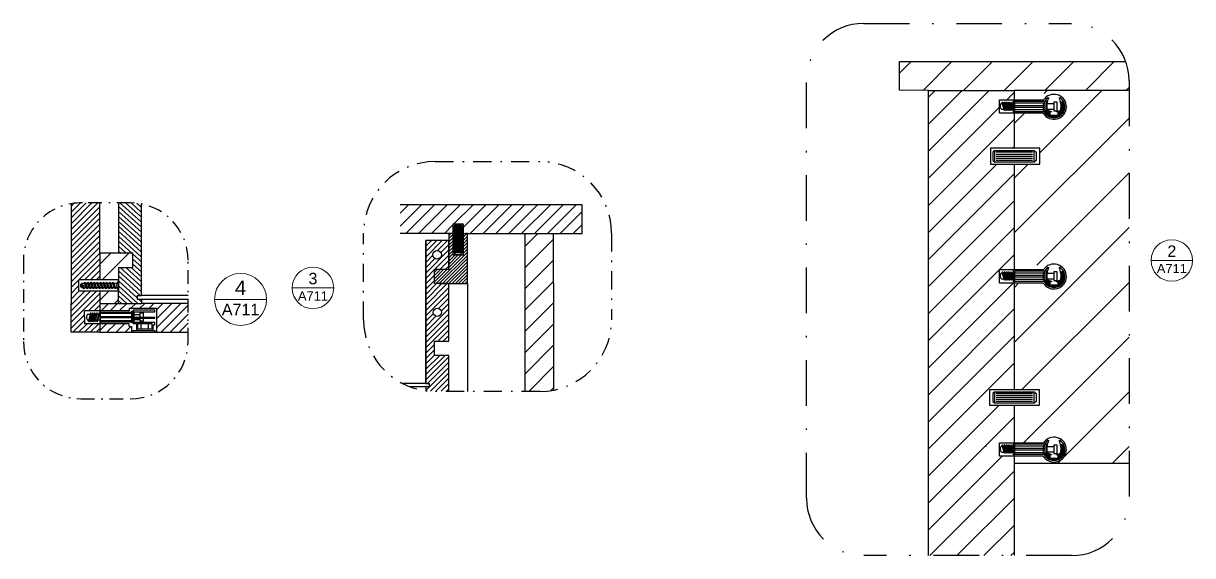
# Model space of a CAD drawing. Header units: millimetres. Extents: x -69 to 1786, y -423 to 412.
# Drawn here: x 338.3 to 419.8, y -286.8 to -249.7 of the extents above; entities that cross this region are included whole.
import ezdxf
from ezdxf.enums import TextEntityAlignment as Align

# ---------------------------------------------------------------- set-up
doc = ezdxf.new("R2010")
doc.units = ezdxf.units.MM
doc.header["$LTSCALE"] = 0.5
doc.linetypes.add('TRATTOPUNTO2', pattern=[12.7, 6.35, -3.175, 0, -3.175])
doc.layers.add('A-ANNO-SYMB', color=202, linetype='Continuous', lineweight=18)
for name, color, linetype in [('ALTRE LINEE', 70, 'Continuous'), ('CONTRONO SEZIONI', 26, 'Continuous'), ('linee sezionate', 5, 'Continuous'), ('SIMBOLI', 201, 'Continuous'), ('viti', 240, 'Continuous'), ('viti sottili', 4, 'Continuous')]:
    doc.layers.add(name, color=color, linetype=linetype)
doc.styles.add('ARIAL', font='arial.ttf')
doc.styles.get("Standard").update_dxf_attribs({"font": 'arial.ttf'})

# ---------------------------------------------------------------- blocks, each defined once
blk = doc.blocks.new('DETAGLI')
at = {"layer": 'A-ANNO-SYMB', "linetype": 'Continuous'}
blk.add_line((486.66, 356.17), (504.76, 356.17), dxfattribs=at)
blk.add_circle((495.71, 356.17), 9.05, dxfattribs=at)
for tag, p in [('TAVOLA', (495.71, 362.76)), ('SEZIONE', (495.71, 354.67))]:
    blk.add_attdef(tag, text='', height=5, dxfattribs=at).set_placement(p, align=Align.TOP_CENTER)

msp = doc.modelspace()

# ---------------------------------------------------------------- hatches: boundary and pattern name
at = {"layer": 'ALTRE LINEE'}
h = msp.add_hatch(dxfattribs=at)
h.set_pattern_fill('ANSI31', color=256, scale=0.63)
h.set_pattern_definition([(45, (98.2265, -231.899), (-1.41439, 1.41439), [])])
edge = h.paths.add_edge_path()
edge.add_arc((411.384, -253.734), 4, 0, 19.54613)
edge.add_line((415.154, -252.395), (399.4, -252.395))
edge.add_line((399.4, -252.395), (399.4, -254.395))
edge.add_line((399.4, -254.395), (401.4, -254.405))
edge.add_line((401.4, -254.405), (407.4, -254.41))
edge.add_line((407.4, -254.41), (415.384, -254.41))
edge.add_line((415.384, -254.41), (415.384, -253.734))
at = {"layer": 'ALTRE LINEE', "lineweight": -3}
h = msp.add_hatch(dxfattribs=at)
h.set_pattern_fill('ANSI31', color=256, scale=0.42)
h.paths.add_polyline_path([(407.4, -259.54), (405.734, -259.54), (405.734, -258.436), (407.4, -258.436), (407.4, -256.003), (406.35, -256.003), (406.35, -255.073), (407.4, -255.073), (407.4, -254.41), (401.4, -254.405), (401.4, -286.838), (407.4, -286.838), (407.4, -279.901), (406.35, -279.901), (406.35, -278.971), (407.4, -278.971), (407.4, -276.367), (405.692, -276.367), (405.692, -275.264), (407.4, -275.264), (407.4, -267.833), (406.35, -267.833), (406.35, -266.903), (407.4, -266.903)])
h = msp.add_hatch(dxfattribs=at)
h.set_pattern_fill('ANSI31', color=256, scale=0.85)
h.paths.add_polyline_path([(415.384, -254.41), (407.4, -254.41), (407.4, -254.945), (408.358, -254.945, -3.445207), (408.373, -255.875), (407.4, -255.875), (407.4, -258.436), (409.158, -258.436), (409.158, -259.54), (407.4, -259.54), (407.4, -266.97), (408.32, -266.97, -3.445207), (408.305, -267.899), (407.4, -267.899), (407.4, -275.264), (409.117, -275.264), (409.117, -276.367), (407.4, -276.367), (407.4, -278.971), (408.288, -278.971, -3.445207), (408.272, -279.901), (407.4, -279.901), (407.4, -280.41), (415.384, -280.41)])
h = msp.add_hatch(dxfattribs=at)
h.set_pattern_fill('ANSI31', color=256, scale=0.09)
edge = h.paths.add_edge_path()
edge.add_line((343.655, -265.758), (343.655, -262.248))
edge.add_line((343.655, -262.248), (342.332, -262.248))
edge.add_arc((342.332, -266.248), 4, 90, 99.7546)
edge.add_line((341.655, -262.306), (341.655, -269.258))
edge.add_line((341.655, -269.258), (341.655, -271.258))
edge.add_line((341.655, -271.258), (343.655, -271.258))
edge.add_line((343.655, -271.258), (343.655, -270.67))
edge.add_line((343.655, -270.67), (342.582, -270.67))
edge.add_line((342.582, -270.67), (342.582, -270.221))
edge.add_line((342.582, -270.221), (342.582, -269.772))
edge.add_line((342.582, -269.772), (343.655, -269.772))
edge.add_line((343.655, -269.772), (343.655, -268.407))
edge.add_line((343.655, -268.407), (342.2, -268.407))
edge.add_line((342.2, -268.407), (342.2, -268.008))
edge.add_line((342.2, -268.008), (342.2, -267.605))
edge.add_line((342.2, -267.605), (343.655, -267.609))
edge.add_line((343.655, -267.609), (343.655, -265.758))
h = msp.add_hatch(dxfattribs=at)
h.set_pattern_fill('ANSI31', color=256, scale=0.081, angle=93)
h.paths.add_polyline_path([(346.564, -262.321, 0.047644), (345.807, -262.248), (344.955, -262.248), (344.955, -265.758), (345.955, -265.758), (345.955, -266.758), (344.955, -266.758), (344.955, -267.609), (344.955, -268.407), (344.955, -269.258), (346.564, -269.258), (346.564, -268.958), (346.264, -268.958), (346.264, -268.714), (346.564, -268.714)])
at = {"layer": 'ALTRE LINEE'}
h = msp.add_hatch(dxfattribs=at)
h.set_pattern_fill('ANSI31', color=256, scale=0.2, angle=180)
h.set_pattern_definition([(225, (960.5139, -173.5277), (0.4490128, -0.4490128), [])])
h.paths.add_polyline_path([(368.973, -263.706), (368.973, -264.376), (377.282, -264.376), (377.282, -262.376), (369.282, -262.376), (364.591, -262.376), (364.591, -264.376), (367.854, -264.376), (368.28, -264.376), (368.28, -263.706)])
h = msp.add_hatch(dxfattribs=at)
h.set_pattern_fill('ANSI31', color=256, scale=0.05, angle=180)
h.set_pattern_definition([(225, (960.51388, -173.5277), (0.1122532, -0.1122532), [])])
h.paths.add_polyline_path([(368.973, -264.376), (368.973, -265.896), (368.28, -265.896), (368.28, -264.376), (367.982, -264.376), (367.982, -266.876), (366.982, -266.876), (366.982, -267.876), (369.282, -267.876), (369.282, -264.376)])
h = msp.add_hatch(dxfattribs=at)
h.set_pattern_fill('ANSI31', color=256, scale=0.33)
h.set_pattern_definition([(45, (-65.1182, -235.4569), (-0.7408711, 0.7408711), [])])
edge = h.paths.add_edge_path()
edge.add_arc((374.326, -270.395), 5, 270, 281.01807)
edge.add_line((375.282, -275.303), (375.282, -264.376))
edge.add_line((375.282, -264.376), (373.282, -264.376))
edge.add_line((373.282, -264.376), (373.282, -275.395))
edge.add_line((373.282, -275.395), (374.326, -275.395))
h = msp.add_hatch(dxfattribs=at)
h.set_pattern_fill('ANSI31', color=256, scale=0.28)
h.set_pattern_definition([(45, (-5.9936, -249.0562), (-0.628618, 0.628618), [])])
h.paths.add_polyline_path([(344.955, -268.407), (343.655, -268.407), (343.655, -268.249), (343.655, -268.249), (343.655, -269.258), (344.955, -269.258)])
h.paths.add_polyline_path([(343.655, -267.609), (344.955, -267.609), (344.955, -266.758), (345.955, -266.758), (345.955, -265.758), (343.655, -265.758)])
at = {"layer": 'ALTRE LINEE', "lineweight": -3}
h = msp.add_hatch(dxfattribs=at)
h.set_pattern_fill('ANSI31', color=256, scale=0.14)
h.paths.add_polyline_path([(349.807, -269.258), (346.564, -269.258), (344.955, -269.258), (343.655, -269.258), (343.655, -269.772), (345.697, -269.772), (345.697, -269.587), (347.605, -269.587), (347.605, -271.258), (349.807, -271.258)])
h.paths.add_polyline_path([(345.856, -270.855), (345.697, -270.855), (345.697, -270.67), (343.655, -270.67), (343.655, -271.258), (345.856, -271.258)], flags=17)

# ---------------------------------------------------------------- linework, layer by layer
at = {"layer": 'ALTRE LINEE'}
for p, q in [((366.372, -274.832), (366.372, -264.876)), ((367.282, -266.876), (367.835, -266.876)), ((367.769, -266.876), (367.813, -266.876)), ((367.835, -266.876), (367.982, -266.876)), ((367.282, -267.876), (367.982, -267.876)), ((369.282, -267.876), (369.282, -275.395)), ((349.807, -268.714), (346.564, -268.714)), ((346.564, -268.958), (349.807, -268.958)), ((366.372, -274.832), (364.733, -274.832)), ((366.372, -275.076), (365.28, -275.076)), ((366.372, -274.832), (366.616, -274.832)), ((366.616, -275.076), (366.372, -275.076)), ((366.616, -274.832), (366.616, -275.076))]:
    msp.add_line(p, q, dxfattribs=at)
at = {"layer": 'ALTRE LINEE', "linetype": 'Continuous', "lineweight": -3}
for p, q in [((366.372, -264.903), (366.399, -264.876)), ((366.372, -265.275), (366.772, -264.876)), ((366.372, -265.648), (367.145, -264.876)), ((366.372, -266.021), (367.517, -264.876)), ((366.372, -267.139), (367.982, -265.529)), ((367.19, -265.576), (367.89, -264.876)), ((367.427, -265.711), (367.982, -265.157)), ((366.372, -266.393), (366.877, -265.889)), ((366.372, -266.766), (367.012, -266.126)), ((367.008, -266.876), (367.982, -265.902)), ((367.381, -266.876), (367.982, -266.275)), ((366.372, -267.512), (366.982, -266.902)), ((367.753, -266.876), (367.982, -266.648)), ((366.372, -267.884), (366.982, -267.275)), ((366.372, -268.257), (366.982, -267.648)), ((366.372, -268.63), (367.126, -267.876)), ((366.372, -269.002), (367.499, -267.876)), ((366.372, -269.375), (367.871, -267.876)), ((366.372, -269.748), (367.982, -268.138)), ((366.372, -270.12), (367.982, -268.511)), ((367.265, -269.6), (367.982, -268.884)), ((366.372, -271.238), (367.982, -269.629)), ((367.452, -269.786), (367.982, -269.256)), ((366.372, -270.493), (366.902, -269.964)), ((366.372, -271.611), (367.982, -270.002)), ((366.372, -270.866), (367.087, -270.151)), ((366.372, -271.984), (367.982, -270.374)), ((366.372, -272.356), (367.982, -270.747)), ((367.225, -271.876), (367.982, -271.12)), ((366.372, -272.729), (366.982, -272.12)), ((367.598, -271.876), (367.982, -271.492)), ((367.971, -271.876), (367.982, -271.865)), ((366.372, -273.102), (366.982, -272.492)), ((366.372, -273.474), (366.982, -272.865)), ((366.372, -273.847), (367.344, -272.876)), ((366.372, -274.22), (367.716, -272.876)), ((366.372, -274.592), (367.982, -272.983)), ((366.372, -275.338), (367.982, -273.728)), ((366.505, -274.832), (367.982, -273.356)), ((366.707, -275.376), (367.982, -274.101)), ((367.08, -275.376), (367.982, -274.474)), ((367.452, -275.376), (367.982, -274.846)), ((367.825, -275.376), (367.982, -275.219))]:
    msp.add_line(p, q, dxfattribs=at)
at = {"layer": 'ALTRE LINEE', "lineweight": -3}
for p, q in [((344.955, -267.609), (344.955, -268.407)), ((345.856, -271.258), (345.983, -271.258)), ((347.496, -271.258), (347.605, -271.258))]:
    msp.add_line(p, q, dxfattribs=at)
at = {"layer": 'CONTRONO SEZIONI', "linetype": 'TRATTOPUNTO2'}
for points in [[(396.905, -249.734), (411.384, -249.734)], [(392.905, -282.838), (392.905, -253.734)], [(392.905, -282.838), (392.905, -253.734)], [(415.384, -253.734), (415.384, -282.838)], [(411.384, -286.838), (396.905, -286.838)]]:
    msp.add_lwpolyline(points, dxfattribs=at)
at = {"layer": 'CONTRONO SEZIONI', "linetype": 'TRATTOPUNTO2', "ltscale": 0.4}
for points in [[(367.038, -259.368), (374.326, -259.368)], [(362.038, -270.395), (362.038, -264.368)], [(379.326, -264.368), (379.326, -270.395)], [(374.326, -275.395), (367.038, -275.395)]]:
    msp.add_lwpolyline(points, dxfattribs=at)
at = {"layer": 'CONTRONO SEZIONI', "linetype": 'TRATTOPUNTO2', "ltscale": 0.3}
for points in [[(345.807, -262.248), (342.332, -262.248)], [(338.332, -266.248), (338.332, -271.905)], [(349.807, -271.905), (349.807, -266.248)], [(342.332, -275.905), (345.807, -275.905)]]:
    msp.add_lwpolyline(points, dxfattribs=at)
at = {"layer": 'CONTRONO SEZIONI', "linetype": 'TRATTOPUNTO2'}
for centre, start, end in [((396.905, -253.734), 90, 180), ((411.384, -253.734), 0, 90), ((396.905, -282.838), 180, 270), ((411.384, -282.838), 270, 0)]:
    msp.add_arc(centre, 4, start, end, dxfattribs=at)
at = {"layer": 'CONTRONO SEZIONI', "linetype": 'TRATTOPUNTO2', "ltscale": 0.4}
for centre, start, end in [((367.038, -264.368), 90, 180), ((374.326, -264.368), 0, 90), ((367.038, -270.395), 180, 270), ((374.326, -270.395), 270, 0)]:
    msp.add_arc(centre, 5, start, end, dxfattribs=at)
at = {"layer": 'CONTRONO SEZIONI', "linetype": 'TRATTOPUNTO2', "ltscale": 0.3}
for centre, start, end in [((342.332, -266.248), 88.30007, 180), ((345.807, -266.248), 0, 90), ((342.332, -271.905), 180, 270), ((345.807, -271.905), 270, 0)]:
    msp.add_arc(centre, 4, start, end, dxfattribs=at)
at = {"layer": 'linee sezionate'}
for p, q in [((399.4, -254.395), (399.4, -252.395)), ((399.4, -252.395), (415.154, -252.395)), ((401.4, -254.405), (399.4, -254.395)), ((401.4, -286.838), (401.4, -254.405)), ((401.4, -254.405), (407.4, -254.41)), ((407.4, -255.073), (407.4, -254.41)), ((415.384, -254.41), (407.4, -254.41)), ((407.4, -254.945), (407.4, -254.41)), ((407.4, -258.436), (407.4, -256.003)), ((407.4, -266.97), (407.4, -259.54)), ((341.655, -262.306), (341.655, -269.258)), ((343.655, -265.758), (343.655, -262.248)), ((346.564, -268.714), (346.564, -262.321)), ((369.282, -262.376), (364.591, -262.376)), ((376.623, -262.376), (369.282, -262.376)), ((377.282, -262.376), (376.623, -262.376)), ((377.282, -264.376), (377.282, -262.376)), ((367.854, -264.376), (364.591, -264.376)), ((367.982, -264.376), (367.854, -264.376)), ((367.982, -264.376), (367.982, -266.876)), ((368.28, -264.376), (367.982, -264.376)), ((368.973, -264.376), (376.623, -264.376)), ((369.282, -264.376), (369.134, -264.376)), ((369.282, -267.876), (369.282, -264.376)), ((373.282, -264.376), (373.282, -275.395)), ((375.282, -267.876), (375.282, -264.376)), ((375.282, -264.376), (377.282, -264.376)), ((367.982, -264.876), (366.372, -264.876)), ((366.372, -264.876), (366.372, -274.832)), ((367.982, -266.876), (367.982, -264.876)), ((343.655, -265.758), (343.655, -267.609)), ((345.955, -265.758), (343.655, -265.758)), ((345.955, -266.758), (345.955, -265.758)), ((344.955, -266.758), (345.955, -266.758)), ((366.982, -267.876), (366.982, -266.876)), ((366.982, -266.876), (367.982, -266.876)), ((367.982, -267.876), (366.982, -267.876)), ((367.982, -267.876), (368.282, -267.876)), ((367.982, -271.876), (367.982, -267.876)), ((368.282, -267.876), (369.282, -267.876)), ((375.282, -267.876), (375.282, -275.303)), ((407.4, -275.264), (407.4, -267.899)), ((343.655, -268.407), (343.655, -269.772)), ((344.955, -269.258), (344.955, -268.407)), ((346.264, -268.714), (346.264, -268.958)), ((341.655, -271.258), (341.655, -269.258)), ((343.655, -269.258), (344.955, -269.258)), ((344.955, -269.258), (346.564, -269.258)), ((346.564, -268.958), (346.564, -269.258)), ((349.807, -269.258), (346.564, -269.258)), ((343.655, -271.258), (341.655, -271.258)), ((343.655, -270.67), (343.655, -271.258)), ((343.655, -271.258), (345.856, -271.258)), ((347.605, -271.258), (349.807, -271.258)), ((366.982, -272.876), (366.982, -271.876)), ((366.982, -271.876), (367.982, -271.876)), ((367.982, -272.876), (366.982, -272.876)), ((367.982, -275.376), (367.982, -272.876)), ((366.372, -275.076), (366.372, -275.376)), ((407.4, -278.971), (407.4, -276.367)), ((407.4, -286.838), (407.4, -279.901)), ((415.384, -280.41), (407.4, -280.41))]:
    msp.add_line(p, q, dxfattribs=at)
at = {"layer": 'linee sezionate', "lineweight": -3}
for p, q in [((406.35, -256.003), (406.35, -255.073)), ((406.35, -255.073), (409.426, -255.073)), ((409.411, -256.003), (406.35, -256.003)), ((344.955, -266.758), (344.955, -267.609)), ((406.35, -267.833), (406.35, -266.903)), ((406.35, -266.903), (409.426, -266.903)), ((344.955, -267.609), (342.195, -267.609)), ((342.2, -268.413), (342.2, -267.605)), ((409.411, -267.833), (406.35, -267.833)), ((344.955, -268.407), (342.2, -268.407)), ((346.264, -268.714), (346.564, -268.714)), ((345.697, -269.587), (347.605, -269.587)), ((345.697, -269.587), (345.697, -269.772)), ((346.264, -268.958), (346.564, -268.958)), ((347.605, -269.587), (347.605, -271.258)), ((342.582, -270.221), (342.582, -269.772)), ((345.697, -269.772), (342.582, -269.772)), ((342.582, -270.221), (342.582, -270.67)), ((345.697, -270.67), (342.582, -270.67)), ((345.697, -270.855), (345.697, -270.67)), ((345.697, -270.855), (345.856, -270.855)), ((345.856, -270.855), (345.856, -271.258)), ((406.35, -279.901), (406.35, -278.971)), ((406.35, -278.971), (409.426, -278.971)), ((409.411, -279.901), (406.35, -279.901))]:
    msp.add_line(p, q, dxfattribs=at)
for points in [[(409.158, -258.436), (405.734, -258.436), (405.734, -259.54), (409.158, -259.54)], [(368.28, -263.706), (368.973, -263.706), (368.973, -265.896), (368.28, -265.896)], [(409.117, -276.367), (405.692, -276.367), (405.692, -275.264), (409.117, -275.264)]]:
    msp.add_lwpolyline(points, close=True, dxfattribs=at)
at = {"layer": 'linee sezionate'}
msp.add_lwpolyline([(344.955, -262.248), (344.955, -265.758)], dxfattribs=at)
at = {"layer": 'linee sezionate', "lineweight": -3}
for centre in [(410.152, -255.55), (410.152, -267.38), (410.152, -279.448)]:
    msp.add_arc(centre, 0.869, 211.42934, 146.6861, dxfattribs=at)
at = {"layer": 'viti'}
for centre, radius in [((367.177, -265.876), 0.3), ((367.177, -269.876), 0.289)]:
    msp.add_circle(centre, radius, dxfattribs=at)
at = {"layer": 'viti sottili', "lineweight": -3}
for p, q in [((409.74, -254.915), (409.789, -254.915)), ((410.515, -254.915), (410.563, -254.915)), ((409.675, -255.766), (409.462, -255.862)), ((410.612, -255.207), (410.826, -255.207)), ((345.983, -271.258), (347.496, -271.258)), ((409.74, -278.813), (409.789, -278.813)), ((410.515, -278.813), (410.563, -278.813)), ((410.826, -279.104), (410.612, -279.104)), ((409.675, -279.663), (409.462, -279.759))]:
    msp.add_line(p, q, dxfattribs=at)
at = {"layer": 'viti sottili'}
for p, q in [((406.559, -255.307), (406.497, -255.307)), ((406.497, -255.72), (406.673, -255.72)), ((406.55, -255.225), (406.599, -255.225)), ((406.55, -255.225), (406.55, -255.273)), ((406.696, -255.802), (406.55, -255.273)), ((406.599, -255.225), (406.746, -255.754)), ((406.691, -255.225), (406.741, -255.225)), ((406.691, -255.225), (406.691, -255.273)), ((406.837, -255.802), (406.691, -255.273)), ((406.746, -255.802), (406.696, -255.802)), ((406.741, -255.225), (406.887, -255.754)), ((406.746, -255.754), (406.746, -255.802)), ((406.832, -255.225), (406.882, -255.225)), ((406.832, -255.225), (406.832, -255.273)), ((406.978, -255.802), (406.832, -255.273)), ((406.887, -255.802), (406.837, -255.802)), ((406.882, -255.225), (407.028, -255.754)), ((406.887, -255.754), (406.887, -255.802)), ((406.975, -255.225), (407.025, -255.225)), ((406.975, -255.225), (406.975, -255.273)), ((407.121, -255.802), (406.975, -255.273)), ((407.028, -255.802), (406.978, -255.802)), ((407.025, -255.225), (407.171, -255.754)), ((407.028, -255.754), (407.028, -255.802)), ((407.171, -255.802), (407.121, -255.802)), ((407.136, -255.225), (407.186, -255.225)), ((407.136, -255.225), (407.136, -255.273)), ((407.282, -255.802), (407.136, -255.273)), ((407.171, -255.754), (407.171, -255.802)), ((407.186, -255.225), (407.332, -255.754)), ((407.344, -255.307), (407.208, -255.307)), ((407.332, -255.802), (407.282, -255.802)), ((407.332, -255.754), (407.332, -255.802)), ((407.344, -255.913), (407.344, -255.14)), ((407.344, -255.14), (407.4, -255.14)), ((407.4, -255.14), (407.4, -255.913)), ((409.547, -255.177), (407.4, -255.177)), ((407.4, -255.177), (407.4, -255.284)), ((407.4, -255.284), (409.547, -255.284)), ((409.547, -255.476), (407.4, -255.476)), ((407.4, -255.476), (407.4, -255.577)), ((407.4, -255.577), (409.547, -255.577)), ((409.547, -255.769), (407.4, -255.769)), ((407.4, -255.769), (407.4, -255.878)), ((409.547, -255.913), (409.547, -255.14)), ((409.547, -255.14), (409.634, -255.14)), ((409.634, -255.14), (409.634, -255.913)), ((410.151, -255.345), (409.634, -255.345)), ((409.634, -255.345), (409.634, -255.707)), ((409.634, -255.707), (410.151, -255.707)), ((410.38, -255.23), (410.151, -255.23)), ((410.151, -255.23), (410.151, -255.821)), ((410.151, -255.821), (410.38, -255.821)), ((410.38, -255.821), (410.38, -255.23)), ((407.4, -255.913), (407.344, -255.913)), ((407.4, -255.878), (409.547, -255.878)), ((409.634, -255.913), (409.547, -255.913)), ((409.973, -255.911), (409.858, -255.911)), ((409.858, -255.911), (409.858, -256.14)), ((409.858, -256.14), (410.449, -256.14)), ((409.973, -255.879), (409.973, -255.911)), ((410.335, -255.911), (410.335, -255.878)), ((410.449, -255.911), (410.335, -255.911)), ((410.449, -256.14), (410.449, -255.911)), ((406.044, -258.605), (405.894, -258.723)), ((405.894, -258.723), (405.894, -259.288)), ((406.044, -258.605), (408.77, -258.605)), ((406.044, -259.405), (406.044, -258.605)), ((408.668, -258.723), (406.133, -258.723)), ((408.668, -258.865), (406.133, -258.865)), ((408.668, -259.006), (406.133, -259.006)), ((408.77, -259.405), (408.77, -258.605)), ((408.77, -258.605), (408.92, -258.723)), ((408.92, -258.723), (408.92, -259.288)), ((405.894, -259.288), (406.044, -259.405)), ((408.77, -259.405), (406.044, -259.405)), ((408.668, -259.288), (406.125, -259.288)), ((408.668, -259.147), (406.133, -259.147)), ((408.92, -259.288), (408.77, -259.405)), ((368.36, -263.883), (368.44, -263.781)), ((368.903, -263.883), (368.36, -263.883)), ((368.36, -263.883), (368.36, -265.733)), ((368.44, -263.781), (368.823, -263.781)), ((368.44, -265.664), (368.44, -263.943)), ((368.536, -265.664), (368.536, -263.943)), ((368.632, -265.664), (368.632, -263.943)), ((368.727, -265.664), (368.727, -263.943)), ((368.823, -263.781), (368.903, -263.883)), ((368.823, -265.664), (368.823, -263.938)), ((368.903, -265.733), (368.903, -263.883)), ((368.36, -265.733), (368.44, -265.835)), ((368.903, -265.733), (368.36, -265.733)), ((368.44, -265.835), (368.823, -265.835)), ((368.823, -265.835), (368.903, -265.733)), ((406.559, -267.137), (406.497, -267.137)), ((406.55, -267.055), (406.599, -267.055)), ((406.55, -267.055), (406.55, -267.103)), ((406.696, -267.632), (406.55, -267.103)), ((406.599, -267.055), (406.746, -267.584)), ((406.691, -267.055), (406.741, -267.055)), ((406.691, -267.055), (406.691, -267.103)), ((406.837, -267.632), (406.691, -267.103)), ((406.741, -267.055), (406.887, -267.584)), ((406.832, -267.055), (406.882, -267.055)), ((406.832, -267.055), (406.832, -267.103)), ((406.978, -267.632), (406.832, -267.103)), ((406.882, -267.055), (407.028, -267.584)), ((406.975, -267.055), (407.025, -267.055)), ((406.975, -267.055), (406.975, -267.103)), ((407.121, -267.632), (406.975, -267.103)), ((407.025, -267.055), (407.171, -267.584)), ((407.136, -267.055), (407.186, -267.055)), ((407.136, -267.055), (407.136, -267.103)), ((407.282, -267.632), (407.136, -267.103)), ((407.186, -267.055), (407.332, -267.584)), ((407.344, -267.137), (407.208, -267.137)), ((407.344, -267.743), (407.344, -266.97)), ((407.344, -266.97), (407.4, -266.97)), ((407.4, -266.97), (407.4, -267.743)), ((409.547, -267.007), (407.4, -267.007)), ((407.4, -267.007), (407.4, -267.114)), ((407.4, -267.114), (409.547, -267.114)), ((409.547, -267.743), (409.547, -266.97)), ((409.547, -266.97), (409.634, -266.97)), ((409.634, -266.97), (409.634, -267.743)), ((410.151, -267.175), (409.634, -267.175)), ((409.634, -267.175), (409.634, -267.537)), ((409.74, -266.745), (409.789, -266.745)), ((410.38, -267.06), (410.151, -267.06)), ((410.151, -267.06), (410.151, -267.651)), ((410.38, -267.651), (410.38, -267.06)), ((410.515, -266.745), (410.563, -266.745)), ((342.341, -268.098), (342.341, -267.918)), ((342.414, -267.858), (342.458, -267.858)), ((342.615, -267.858), (342.458, -267.858)), ((342.833, -267.858), (342.71, -267.858)), ((343.042, -267.858), (342.928, -267.858)), ((343.261, -267.858), (343.138, -267.858)), ((343.479, -267.858), (343.356, -267.858)), ((343.698, -267.858), (343.574, -267.858)), ((343.916, -267.858), (343.793, -267.858)), ((344.134, -267.858), (344.011, -267.858)), ((344.353, -267.858), (344.229, -267.858)), ((344.571, -267.858), (344.448, -267.858)), ((344.84, -267.858), (344.666, -267.858)), ((406.497, -267.55), (406.673, -267.55)), ((406.746, -267.632), (406.696, -267.632)), ((406.746, -267.584), (406.746, -267.632)), ((406.887, -267.632), (406.837, -267.632)), ((406.887, -267.584), (406.887, -267.632)), ((407.028, -267.632), (406.978, -267.632)), ((407.028, -267.584), (407.028, -267.632)), ((407.171, -267.632), (407.121, -267.632)), ((407.171, -267.584), (407.171, -267.632)), ((407.332, -267.632), (407.282, -267.632)), ((407.332, -267.584), (407.332, -267.632)), ((407.4, -267.743), (407.344, -267.743)), ((409.547, -267.306), (407.4, -267.306)), ((407.4, -267.306), (407.4, -267.407)), ((407.4, -267.407), (409.547, -267.407)), ((409.547, -267.599), (407.4, -267.599)), ((407.4, -267.599), (407.4, -267.708)), ((407.4, -267.708), (409.547, -267.708)), ((409.634, -267.743), (409.547, -267.743)), ((409.634, -267.537), (410.151, -267.537)), ((409.973, -267.741), (409.858, -267.741)), ((409.858, -267.741), (409.858, -267.97)), ((409.858, -267.97), (410.449, -267.97)), ((409.973, -267.709), (409.973, -267.741)), ((410.151, -267.651), (410.38, -267.651)), ((410.335, -267.741), (410.335, -267.708)), ((410.449, -267.741), (410.335, -267.741)), ((410.449, -267.97), (410.449, -267.741)), ((342.458, -268.158), (342.414, -268.158)), ((342.572, -268.158), (342.458, -268.158)), ((342.695, -268.158), (342.572, -268.158)), ((342.913, -268.158), (342.79, -268.158)), ((343.123, -268.158), (343.009, -268.158)), ((343.341, -268.158), (343.218, -268.158)), ((343.56, -268.158), (343.436, -268.158)), ((343.778, -268.158), (343.655, -268.158)), ((343.996, -268.158), (343.873, -268.158)), ((344.215, -268.158), (344.091, -268.158)), ((344.433, -268.158), (344.31, -268.158)), ((344.651, -268.158), (344.528, -268.158)), ((344.84, -268.158), (344.747, -268.158)), ((342.808, -270.015), (343.655, -270.015)), ((343.655, -270.427), (342.808, -270.427)), ((343.007, -269.932), (342.861, -270.462)), ((342.861, -270.51), (342.861, -270.462)), ((342.861, -270.51), (342.91, -270.51)), ((342.91, -270.51), (343.057, -269.98)), ((343.148, -269.932), (343.002, -270.462)), ((343.002, -270.51), (343.002, -270.462)), ((343.002, -270.51), (343.051, -270.51)), ((343.057, -269.932), (343.007, -269.932)), ((343.051, -270.51), (343.198, -269.98)), ((343.057, -269.98), (343.057, -269.932)), ((343.289, -269.932), (343.143, -270.462)), ((343.143, -270.51), (343.143, -270.462)), ((343.143, -270.51), (343.192, -270.51)), ((343.198, -269.932), (343.148, -269.932)), ((343.192, -270.51), (343.339, -269.98)), ((343.198, -269.98), (343.198, -269.932)), ((343.432, -269.932), (343.286, -270.462)), ((343.286, -270.51), (343.286, -270.462)), ((343.286, -270.51), (343.335, -270.51)), ((343.339, -269.932), (343.289, -269.932)), ((343.335, -270.51), (343.482, -269.98)), ((343.339, -269.98), (343.339, -269.932)), ((343.482, -269.932), (343.432, -269.932)), ((343.593, -269.932), (343.447, -270.462)), ((343.447, -270.51), (343.447, -270.462)), ((343.447, -270.51), (343.497, -270.51)), ((343.482, -269.98), (343.482, -269.932)), ((343.497, -270.51), (343.643, -269.98)), ((343.643, -269.932), (343.593, -269.932)), ((343.643, -269.98), (343.643, -269.932)), ((345.945, -269.821), (345.858, -269.821)), ((345.858, -269.821), (345.858, -270.595)), ((345.945, -270.595), (345.945, -269.821)), ((347.496, -269.724), (345.983, -269.724)), ((345.983, -269.724), (345.983, -270.072)), ((345.983, -270.072), (345.983, -270.664)), ((346.061, -270.215), (346.061, -269.844)), ((346.061, -269.844), (347.496, -269.844)), ((346.061, -270.215), (347.496, -270.214)), ((346.061, -270.283), (347.496, -270.282)), ((346.061, -270.596), (346.061, -270.283)), ((347.496, -269.844), (347.496, -269.724)), ((347.496, -270.282), (347.496, -270.214)), ((345.858, -270.595), (345.945, -270.595)), ((345.983, -270.664), (346.224, -270.664)), ((345.983, -271.258), (345.983, -271.138)), ((345.983, -271.138), (347.496, -271.138)), ((347.496, -270.596), (346.061, -270.596)), ((346.224, -270.664), (346.224, -271.138)), ((346.278, -270.664), (347.293, -270.664)), ((346.278, -270.664), (346.278, -271.059)), ((347.293, -271.059), (346.278, -271.059)), ((346.53, -271.059), (346.53, -270.664)), ((347.063, -271.059), (347.063, -270.664)), ((347.293, -270.664), (347.293, -271.059)), ((347.368, -271.138), (347.368, -270.753)), ((347.368, -270.753), (347.496, -270.753)), ((347.496, -270.753), (347.496, -270.596)), ((347.496, -271.138), (347.496, -271.258)), ((406.044, -275.415), (405.894, -275.533)), ((405.894, -275.533), (405.894, -276.098)), ((405.894, -276.098), (406.044, -276.215)), ((406.044, -275.415), (408.77, -275.415)), ((406.044, -276.215), (406.044, -275.415)), ((408.77, -276.215), (406.044, -276.215)), ((408.668, -276.098), (406.125, -276.098)), ((408.668, -275.533), (406.133, -275.533)), ((408.668, -275.674), (406.133, -275.674)), ((408.668, -275.815), (406.133, -275.815)), ((408.668, -275.956), (406.133, -275.956)), ((408.77, -276.215), (408.77, -275.415)), ((408.77, -275.415), (408.92, -275.533)), ((408.92, -276.098), (408.77, -276.215)), ((408.92, -275.533), (408.92, -276.098)), ((405.453, -279.205), (405.391, -279.205)), ((406.55, -279.122), (406.599, -279.122)), ((406.55, -279.122), (406.55, -279.171)), ((406.696, -279.7), (406.55, -279.171)), ((406.599, -279.122), (406.746, -279.652)), ((406.691, -279.122), (406.741, -279.122)), ((406.691, -279.122), (406.691, -279.171)), ((406.837, -279.7), (406.691, -279.171)), ((406.741, -279.122), (406.887, -279.652)), ((406.832, -279.122), (406.882, -279.122)), ((406.832, -279.122), (406.832, -279.171)), ((406.978, -279.7), (406.832, -279.171)), ((406.882, -279.122), (407.028, -279.652)), ((406.975, -279.122), (407.025, -279.122)), ((406.975, -279.122), (406.975, -279.171)), ((407.121, -279.7), (406.975, -279.171)), ((407.025, -279.122), (407.171, -279.652)), ((407.136, -279.122), (407.186, -279.122)), ((407.136, -279.122), (407.136, -279.171)), ((407.282, -279.7), (407.136, -279.171)), ((407.186, -279.122), (407.332, -279.652)), ((407.344, -279.205), (407.208, -279.205)), ((407.344, -279.811), (407.344, -279.037)), ((407.344, -279.037), (407.4, -279.037)), ((407.4, -279.037), (407.4, -279.811)), ((409.547, -279.074), (407.4, -279.074)), ((407.4, -279.074), (407.4, -279.181)), ((407.4, -279.181), (409.547, -279.181)), ((409.547, -279.374), (407.4, -279.374)), ((407.4, -279.374), (407.4, -279.474)), ((407.4, -279.474), (409.547, -279.474)), ((409.547, -279.811), (409.547, -279.037)), ((409.547, -279.037), (409.634, -279.037)), ((409.634, -279.037), (409.634, -279.811)), ((410.151, -279.243), (409.634, -279.243)), ((409.634, -279.243), (409.634, -279.605)), ((410.38, -279.128), (410.151, -279.128)), ((410.151, -279.128), (410.151, -279.718)), ((410.38, -279.718), (410.38, -279.128)), ((406.497, -279.617), (406.673, -279.617)), ((406.746, -279.7), (406.696, -279.7)), ((406.746, -279.652), (406.746, -279.7)), ((406.887, -279.7), (406.837, -279.7)), ((406.887, -279.652), (406.887, -279.7)), ((407.028, -279.7), (406.978, -279.7)), ((407.028, -279.652), (407.028, -279.7)), ((407.171, -279.7), (407.121, -279.7)), ((407.171, -279.652), (407.171, -279.7)), ((407.332, -279.7), (407.282, -279.7)), ((407.332, -279.652), (407.332, -279.7)), ((407.4, -279.811), (407.344, -279.811)), ((409.547, -279.667), (407.4, -279.667)), ((407.4, -279.667), (407.4, -279.776)), ((407.4, -279.776), (409.547, -279.776)), ((409.634, -279.811), (409.547, -279.811)), ((409.634, -279.605), (410.151, -279.605)), ((409.973, -279.808), (409.858, -279.808)), ((409.858, -279.808), (409.858, -280.038)), ((409.858, -280.038), (410.449, -280.038)), ((409.973, -279.777), (409.973, -279.808)), ((410.151, -279.718), (410.38, -279.718)), ((410.335, -279.808), (410.335, -279.776)), ((410.449, -279.808), (410.335, -279.808)), ((410.449, -280.038), (410.449, -279.808))]:
    msp.add_line(p, q, dxfattribs=at)
at = {"layer": 'viti sottili', "linetype": 'Continuous'}
for p, q in [((409.906, -256.266), (409.49, -255.849)), ((409.96, -256.282), (409.515, -255.838)), ((410.009, -256.293), (409.541, -255.826)), ((409.858, -256.105), (409.567, -255.814)), ((409.858, -256.067), (409.593, -255.803)), ((409.858, -256.029), (409.619, -255.791)), ((409.858, -255.992), (409.645, -255.779)), ((409.858, -255.954), (409.671, -255.767)), ((409.858, -255.916), (409.745, -255.804)), ((409.89, -255.911), (409.812, -255.833)), ((409.928, -255.911), (409.87, -255.853)), ((410.677, -256.094), (410.435, -255.852)), ((410.696, -256.075), (410.464, -255.843)), ((410.714, -256.056), (410.491, -255.833)), ((410.732, -256.036), (410.518, -255.822)), ((410.749, -256.015), (410.544, -255.81)), ((410.765, -255.993), (410.57, -255.798)), ((410.78, -255.971), (410.594, -255.785)), ((410.795, -255.948), (410.619, -255.772)), ((410.906, -255.493), (410.62, -255.207)), ((410.908, -255.533), (410.62, -255.245)), ((410.908, -255.571), (410.628, -255.291)), ((410.809, -255.924), (410.632, -255.747)), ((410.906, -255.607), (410.635, -255.335)), ((410.822, -255.9), (410.636, -255.714)), ((410.903, -255.641), (410.64, -255.378)), ((410.835, -255.875), (410.64, -255.68)), ((410.847, -255.849), (410.643, -255.645)), ((410.898, -255.674), (410.644, -255.419)), ((410.858, -255.822), (410.645, -255.61)), ((410.892, -255.706), (410.646, -255.46)), ((410.885, -255.736), (410.647, -255.499)), ((410.868, -255.794), (410.647, -255.574)), ((410.877, -255.766), (410.648, -255.537)), ((410.902, -255.451), (410.657, -255.207)), ((410.894, -255.406), (410.695, -255.207)), ((410.883, -255.357), (410.733, -255.207)), ((410.867, -255.303), (410.77, -255.207)), ((410.842, -255.241), (410.808, -255.207)), ((409.843, -256.241), (409.464, -255.861)), ((409.765, -256.2), (409.501, -255.937)), ((410.054, -256.3), (409.893, -256.14)), ((409.965, -255.911), (409.923, -255.868)), ((410.096, -256.305), (409.931, -256.14)), ((410.135, -256.307), (409.969, -256.14)), ((409.973, -255.881), (409.972, -255.879)), ((410.173, -256.306), (410.006, -256.14)), ((410.209, -256.305), (410.044, -256.14)), ((410.243, -256.301), (410.082, -256.14)), ((410.276, -256.296), (410.119, -256.14)), ((410.308, -256.29), (410.157, -256.14)), ((410.338, -256.283), (410.195, -256.14)), ((410.368, -256.275), (410.233, -256.14)), ((410.396, -256.266), (410.27, -256.14)), ((410.424, -256.256), (410.308, -256.14)), ((410.343, -255.911), (410.335, -255.903)), ((410.38, -255.911), (410.346, -255.876)), ((410.451, -256.245), (410.346, -256.14)), ((410.418, -255.911), (410.377, -255.869)), ((410.477, -256.233), (410.383, -256.14)), ((410.658, -256.113), (410.406, -255.861)), ((410.502, -256.221), (410.421, -256.14)), ((410.638, -256.13), (410.449, -255.941)), ((410.617, -256.147), (410.449, -255.979)), ((410.595, -256.163), (410.449, -256.016)), ((410.573, -256.179), (410.449, -256.054)), ((410.55, -256.193), (410.449, -256.092)), ((410.526, -256.207), (410.449, -256.13)), ((410.906, -267.323), (410.62, -267.037)), ((410.908, -267.363), (410.62, -267.075)), ((410.908, -267.401), (410.628, -267.121)), ((410.906, -267.437), (410.635, -267.165)), ((410.903, -267.471), (410.64, -267.208)), ((410.898, -267.504), (410.644, -267.249)), ((410.902, -267.281), (410.657, -267.037)), ((410.894, -267.236), (410.695, -267.037)), ((410.883, -267.187), (410.733, -267.037)), ((410.867, -267.133), (410.77, -267.037)), ((410.842, -267.071), (410.808, -267.037)), ((409.843, -268.071), (409.464, -267.691)), ((409.906, -268.096), (409.49, -267.679)), ((409.765, -268.03), (409.501, -267.767)), ((409.96, -268.112), (409.515, -267.668)), ((410.009, -268.123), (409.541, -267.656)), ((409.858, -267.935), (409.567, -267.644)), ((409.858, -267.897), (409.593, -267.633)), ((409.858, -267.859), (409.619, -267.621)), ((409.858, -267.822), (409.645, -267.609)), ((409.858, -267.784), (409.671, -267.597)), ((409.858, -267.746), (409.745, -267.634)), ((409.89, -267.741), (409.812, -267.663)), ((409.928, -267.741), (409.87, -267.683)), ((410.054, -268.13), (409.893, -267.97)), ((409.965, -267.741), (409.923, -267.698)), ((410.096, -268.135), (409.931, -267.97)), ((410.135, -268.137), (409.969, -267.97)), ((409.973, -267.711), (409.972, -267.709)), ((410.173, -268.136), (410.006, -267.97)), ((410.209, -268.135), (410.044, -267.97)), ((410.243, -268.131), (410.082, -267.97)), ((410.276, -268.126), (410.119, -267.97)), ((410.308, -268.12), (410.157, -267.97)), ((410.338, -268.113), (410.195, -267.97)), ((410.368, -268.105), (410.233, -267.97)), ((410.396, -268.096), (410.27, -267.97)), ((410.424, -268.086), (410.308, -267.97)), ((410.343, -267.741), (410.335, -267.733)), ((410.38, -267.741), (410.346, -267.706)), ((410.451, -268.075), (410.346, -267.97)), ((410.418, -267.741), (410.377, -267.699)), ((410.477, -268.063), (410.383, -267.97)), ((410.658, -267.943), (410.406, -267.691)), ((410.502, -268.051), (410.421, -267.97)), ((410.677, -267.924), (410.435, -267.682)), ((410.638, -267.96), (410.449, -267.771)), ((410.617, -267.977), (410.449, -267.809)), ((410.595, -267.993), (410.449, -267.846)), ((410.573, -268.009), (410.449, -267.884)), ((410.55, -268.023), (410.449, -267.922)), ((410.526, -268.037), (410.449, -267.96)), ((410.696, -267.905), (410.464, -267.673)), ((410.714, -267.886), (410.491, -267.663)), ((410.732, -267.866), (410.518, -267.652)), ((410.749, -267.845), (410.544, -267.64)), ((410.765, -267.823), (410.57, -267.628)), ((410.78, -267.801), (410.594, -267.615)), ((410.795, -267.778), (410.619, -267.602)), ((410.809, -267.754), (410.632, -267.577)), ((410.822, -267.73), (410.636, -267.544)), ((410.835, -267.705), (410.64, -267.51)), ((410.847, -267.679), (410.643, -267.475)), ((410.858, -267.652), (410.645, -267.44)), ((410.892, -267.536), (410.646, -267.29)), ((410.885, -267.566), (410.647, -267.329)), ((410.868, -267.624), (410.647, -267.404)), ((410.877, -267.596), (410.648, -267.367)), ((410.906, -279.391), (410.62, -279.104)), ((410.908, -279.431), (410.62, -279.143)), ((410.908, -279.468), (410.628, -279.189)), ((410.906, -279.504), (410.635, -279.233)), ((410.903, -279.539), (410.64, -279.276)), ((410.898, -279.572), (410.644, -279.317)), ((410.892, -279.603), (410.646, -279.357)), ((410.885, -279.634), (410.647, -279.396)), ((410.868, -279.692), (410.647, -279.471)), ((410.877, -279.664), (410.648, -279.434)), ((410.902, -279.349), (410.657, -279.104)), ((410.894, -279.304), (410.695, -279.104)), ((410.883, -279.255), (410.733, -279.104)), ((410.867, -279.201), (410.77, -279.104)), ((410.842, -279.138), (410.808, -279.104)), ((409.843, -280.139), (409.464, -279.759)), ((409.906, -280.163), (409.49, -279.747)), ((409.765, -280.098), (409.501, -279.834)), ((409.96, -280.18), (409.515, -279.735)), ((410.009, -280.191), (409.541, -279.724)), ((409.858, -280.002), (409.567, -279.712)), ((409.858, -279.965), (409.593, -279.7)), ((409.858, -279.927), (409.619, -279.688)), ((409.858, -279.889), (409.645, -279.677)), ((409.858, -279.852), (409.671, -279.665)), ((409.858, -279.814), (409.745, -279.701)), ((409.89, -279.808), (409.812, -279.73)), ((409.928, -279.808), (409.87, -279.751)), ((410.054, -280.198), (409.893, -280.038)), ((409.965, -279.808), (409.923, -279.766)), ((410.096, -280.202), (409.931, -280.038)), ((410.135, -280.204), (409.969, -280.038)), ((409.973, -279.778), (409.972, -279.777)), ((410.173, -280.204), (410.006, -280.038)), ((410.209, -280.202), (410.044, -280.038)), ((410.243, -280.199), (410.082, -280.038)), ((410.276, -280.194), (410.119, -280.038)), ((410.308, -280.188), (410.157, -280.038)), ((410.338, -280.181), (410.195, -280.038)), ((410.368, -280.173), (410.233, -280.038)), ((410.396, -280.164), (410.27, -280.038)), ((410.424, -280.154), (410.308, -280.038)), ((410.343, -279.808), (410.335, -279.801)), ((410.38, -279.808), (410.346, -279.774)), ((410.451, -280.143), (410.346, -280.038)), ((410.418, -279.808), (410.377, -279.767)), ((410.477, -280.131), (410.383, -280.038)), ((410.658, -280.01), (410.406, -279.759)), ((410.502, -280.118), (410.421, -280.038)), ((410.677, -279.992), (410.435, -279.75)), ((410.638, -280.028), (410.449, -279.839)), ((410.617, -280.045), (410.449, -279.876)), ((410.595, -280.061), (410.449, -279.914)), ((410.573, -280.076), (410.449, -279.952)), ((410.55, -280.091), (410.449, -279.99)), ((410.526, -280.105), (410.449, -280.027)), ((410.696, -279.973), (410.464, -279.741)), ((410.714, -279.954), (410.491, -279.73)), ((410.732, -279.933), (410.518, -279.719)), ((410.749, -279.913), (410.544, -279.708)), ((410.765, -279.891), (410.57, -279.696)), ((410.78, -279.869), (410.594, -279.683)), ((410.795, -279.846), (410.619, -279.669)), ((410.809, -279.822), (410.632, -279.645)), ((410.822, -279.798), (410.636, -279.611)), ((410.835, -279.773), (410.64, -279.578)), ((410.847, -279.747), (410.643, -279.543)), ((410.858, -279.72), (410.645, -279.508))]:
    msp.add_line(p, q, dxfattribs=at)
at = {"layer": 'viti sottili'}
for points in [[(342.572, -268.249), (342.469, -268.129), (342.458, -268.088), (342.458, -267.936), (342.572, -268.249), (342.572, -268.158), (342.531, -268.007), (342.458, -267.936)], [(342.79, -268.249), (342.695, -268.158), (342.615, -267.858), (342.615, -267.767), (342.79, -268.249), (342.79, -268.158), (342.71, -267.858), (342.615, -267.767)], [(343.009, -268.249), (342.913, -268.158), (342.833, -267.858), (342.833, -267.767), (343.009, -268.249), (343.009, -268.158), (342.928, -267.858), (342.833, -267.767)], [(343.218, -268.249), (343.123, -268.158), (343.042, -267.858), (343.042, -267.767), (343.218, -268.249), (343.218, -268.158), (343.138, -267.858), (343.042, -267.767)], [(343.436, -268.249), (343.341, -268.158), (343.261, -267.858), (343.261, -267.767), (343.436, -268.249), (343.436, -268.158), (343.356, -267.858), (343.261, -267.767)], [(343.655, -268.249), (343.56, -268.158), (343.479, -267.858), (343.479, -267.767), (343.655, -268.249), (343.655, -268.158), (343.574, -267.858), (343.479, -267.767)], [(343.873, -268.249), (343.778, -268.158), (343.698, -267.858), (343.698, -267.767), (343.873, -268.249), (343.873, -268.158), (343.793, -267.858), (343.698, -267.767)], [(344.091, -268.249), (343.996, -268.158), (343.916, -267.858), (343.916, -267.767), (344.091, -268.249), (344.091, -268.158), (344.011, -267.858), (343.916, -267.767)], [(344.31, -268.249), (344.215, -268.158), (344.134, -267.858), (344.134, -267.767), (344.31, -268.249), (344.31, -268.158), (344.229, -267.858), (344.134, -267.767)], [(344.528, -268.249), (344.433, -268.158), (344.353, -267.858), (344.353, -267.767), (344.528, -268.249), (344.528, -268.158), (344.448, -267.858), (344.353, -267.767)], [(344.747, -268.249), (344.651, -268.158), (344.571, -267.858), (344.571, -267.767), (344.747, -268.249), (344.747, -268.158), (344.666, -267.858), (344.571, -267.767)], [(343.711, -270.595), (343.711, -269.821), (343.655, -269.821), (343.655, -270.595), (343.711, -270.595)], [(345.858, -269.966), (343.711, -269.966), (343.711, -269.857), (345.858, -269.857)], [(345.858, -270.259), (343.711, -270.259), (343.711, -270.158), (345.858, -270.158)], [(345.858, -270.558), (343.711, -270.558), (343.711, -270.451), (345.858, -270.451)], [(345.983, -270.389), (345.945, -270.389), (345.945, -270.027), (345.983, -270.027)], [(346.061, -270.027), (346.462, -270.027)], [(346.462, -270.389), (346.061, -270.389)], [(346.462, -270.214), (346.462, -269.914), (346.691, -269.914), (346.691, -270.214)], [(346.691, -270.504), (346.462, -270.504), (346.462, -270.283)], [(346.691, -270.282), (346.691, -270.504)]]:
    msp.add_lwpolyline(points, dxfattribs=at)
msp.add_lwpolyline([(344.917, -268.291), (344.955, -268.291), (344.955, -267.725), (344.917, -267.725, 0.366728), (344.917, -268.291, 0.325022)], format="xyb", dxfattribs=at)
for centre, radius, start, end in [((410.152, -255.55), 0.757, 122.9522, 270), ((411.143, -255.53), 1.487, 155.59391, 189.13745), ((410.152, -255.55), 0.757, 270, 57.0478), ((409.161, -255.53), 1.487, 350.86255, 24.40609), ((406.694, -255.513), 0.285, 133.70039, 226.29961), ((410.152, -254.959), 0.937, 239.38904, 259.01608), ((410.152, -254.959), 0.937, 281.28143, 300.61096), ((406.694, -267.343), 0.285, 133.70039, 226.29961), ((410.152, -267.38), 0.757, 122.9522, 270), ((411.143, -267.36), 1.487, 155.59391, 189.13745), ((410.152, -267.38), 0.757, 270, 57.0478), ((409.161, -267.36), 1.487, 350.86255, 24.40609), ((342.459, -267.975), 0.131, 120.36866, 154.24646), ((342.952, -268.004), 0.571, 166.55088, 193.87805), ((342.414, -267.918), 0.06, 90, 110.92265), ((410.152, -266.789), 0.937, 239.38904, 259.01608), ((410.152, -266.789), 0.937, 281.28143, 300.61096), ((342.459, -268.041), 0.131, 205.75354, 239.63134), ((342.414, -268.098), 0.06, 249.07735, 270), ((343.005, -270.221), 0.285, 133.70039, 226.29961), ((406.694, -279.411), 0.285, 133.70039, 226.29961), ((410.152, -279.448), 0.757, 122.9522, 270), ((411.143, -279.427), 1.487, 155.59391, 189.13745), ((410.152, -279.448), 0.757, 270, 57.0478), ((409.161, -279.427), 1.487, 350.86255, 24.40609), ((410.152, -278.857), 0.937, 239.38904, 259.01608), ((410.152, -278.857), 0.937, 281.28143, 300.61096)]:
    msp.add_arc(centre, radius, start, end, dxfattribs=at)

# ---------------------------------------------------------------- block references
at = {"layer": 'SIMBOLI'}
ref = msp.add_blockref('DETAGLI', (339.054, -323.252), dxfattribs=dict(at, xscale=0.16, yscale=0.16, zscale=0.16))
ref.add_attrib('SEZIONE', 'A711', dxfattribs={"layer": 'A-ANNO-SYMB', "linetype": 'Continuous', "height": 0.64, "style": 'ARIAL'}).set_placement((418.368, -266.505), align=Align.TOP_CENTER)
ref.add_attrib('TAVOLA', '2', dxfattribs={"layer": 'A-ANNO-SYMB', "linetype": 'Continuous', "height": 0.8, "style": 'ARIAL'}).set_placement((418.368, -265.21), align=Align.TOP_CENTER)
ref = msp.add_blockref('DETAGLI', (254.325, -340.212), dxfattribs=dict(at, xscale=0.2, yscale=0.2, zscale=0.2))
ref.add_attrib('SEZIONE', 'A711', dxfattribs={"layer": 'A-ANNO-SYMB', "linetype": 'Continuous', "height": 0.8, "style": 'ARIAL'}).set_placement((353.468, -269.279), align=Align.TOP_CENTER)
ref.add_attrib('TAVOLA', '4', dxfattribs={"layer": 'A-ANNO-SYMB', "linetype": 'Continuous', "height": 1, "style": 'ARIAL'}).set_placement((353.468, -267.66), align=Align.TOP_CENTER)
ref = msp.add_blockref('DETAGLI', (279.198, -325.163), dxfattribs=dict(at, xscale=0.16, yscale=0.16, zscale=0.16))
ref.add_attrib('SEZIONE', 'A711', dxfattribs={"layer": 'A-ANNO-SYMB', "linetype": 'Continuous', "height": 0.64, "style": 'ARIAL'}).set_placement((358.512, -268.416), align=Align.TOP_CENTER)
ref.add_attrib('TAVOLA', '3', dxfattribs={"layer": 'A-ANNO-SYMB', "linetype": 'Continuous', "height": 0.8, "style": 'ARIAL'}).set_placement((358.512, -267.122), align=Align.TOP_CENTER)

doc.saveas('drawing.dxf')
